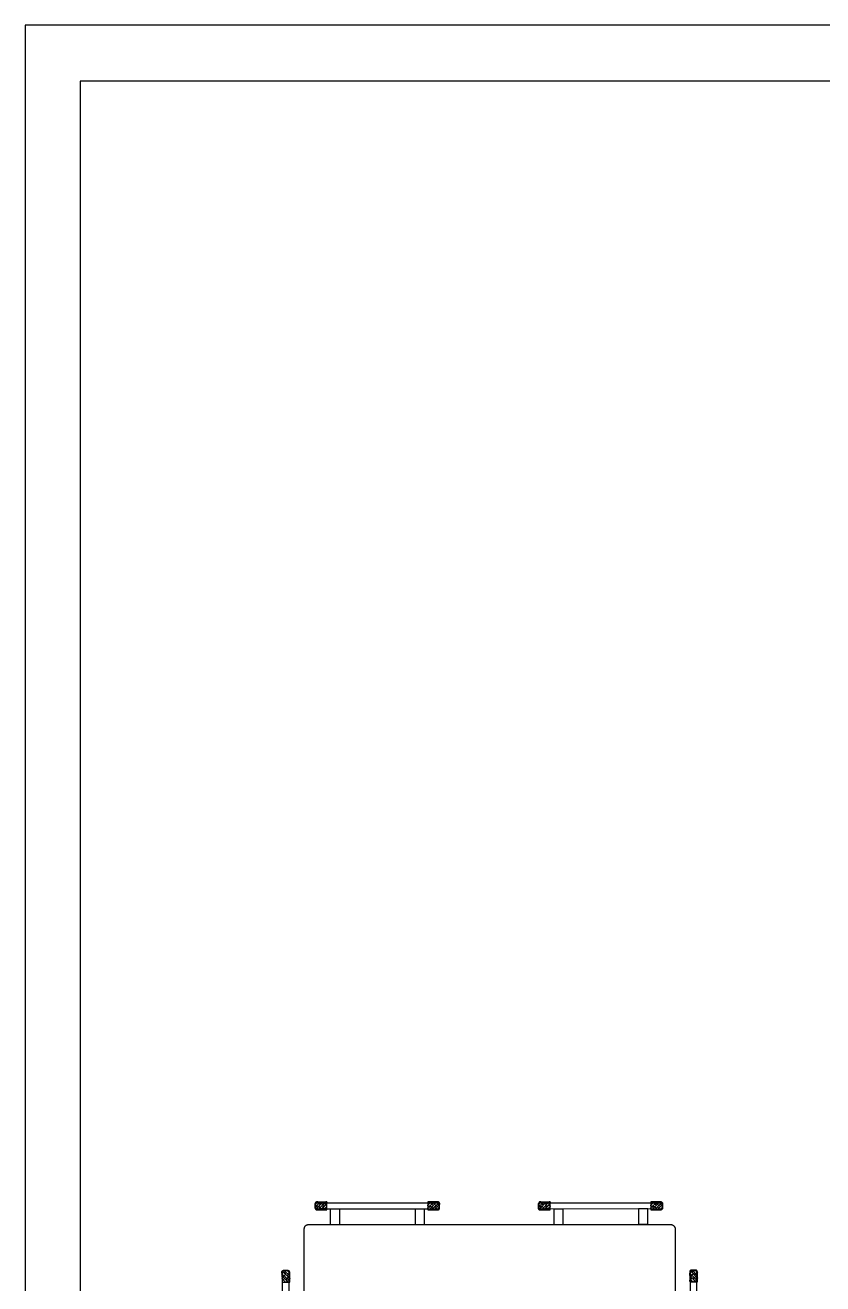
# Model space of a CAD drawing. Header units: metres. Extents: x 0 to 31.2, y 0 to 17.3.
# Drawn here: x 20.883 to 22.975, y 3.945 to 7.246 of the extents above; entities that cross this region are included whole.
import ezdxf

# ---------------------------------------------------------------- set-up
doc = ezdxf.new("R2010")
doc.units = ezdxf.units.M
doc.header["$MEASUREMENT"] = 0
doc.layers.add('Equipment Layer', color=7, linetype='CONTINUOUS', true_color=0xc20f8a)
doc.layers.add('Wall Layer', color=72, linetype='CONTINUOUS')

msp = doc.modelspace()

# ---------------------------------------------------------------- linework, layer by layer
at = {"layer": 'Equipment Layer'}
for points in [[(21.6482, 4.1596), (21.6479, 4.1596), (21.6477, 4.1596), (21.6474, 4.1595), (21.6471, 4.1595), (21.6469, 4.1594), (21.6466, 4.1593), (21.6463, 4.1592), (21.6461, 4.1591), (21.6458, 4.1589), (21.6456, 4.1588), (21.6453, 4.1586), (21.6451, 4.1584), (21.6449, 4.1582), (21.6447, 4.158), (21.6445, 4.1578), (21.6443, 4.1576), (21.6442, 4.1573), (21.644, 4.1571), (21.6439, 4.1568), (21.6438, 4.1565), (21.6437, 4.1563), (21.6437, 4.156), (21.6436, 4.1557), (21.6436, 4.1554)], [(21.6436, 4.1554), (21.6436, 4.1533), (21.6503, 4.1596), (21.6482, 4.1596)], [(21.6718, 4.1596), (21.651, 4.1388), (21.6489, 4.1388), (21.6447, 4.143), (21.6436, 4.143)], [(21.6493, 4.1596), (21.657, 4.1522), (21.6588, 4.1571), (21.668, 4.1483), (21.6627, 4.1466), (21.6701, 4.1388), (21.6655, 4.1388), (21.674, 4.1476), (21.674, 4.1494), (21.6694, 4.154), (21.674, 4.155), (21.6584, 4.1388), (21.656, 4.1388), (21.6556, 4.1391), (21.6606, 4.1416), (21.6517, 4.1497), (21.65, 4.1448), (21.6436, 4.1511), (21.6436, 4.1458), (21.6577, 4.1596)], [(21.6641, 4.1596), (21.6644, 4.1589), (21.6644, 4.1596), (21.6454, 4.1398), (21.6436, 4.143), (21.6436, 4.1554), (21.6464, 4.1554), (21.6443, 4.1578), (21.6482, 4.1596), (21.674, 4.1596), (21.674, 4.1561), (21.6711, 4.1596)], [(21.6436, 4.143), (21.6436, 4.1428), (21.6437, 4.1425), (21.6437, 4.1422), (21.6438, 4.142), (21.6439, 4.1417), (21.644, 4.1415), (21.6442, 4.1412), (21.6443, 4.141), (21.6445, 4.1408), (21.6447, 4.1405), (21.6449, 4.1403), (21.6451, 4.1401), (21.6453, 4.1399), (21.6456, 4.1397), (21.6458, 4.1396), (21.6461, 4.1394), (21.6463, 4.1393), (21.6466, 4.1392), (21.6469, 4.139), (21.6471, 4.139), (21.6474, 4.1389), (21.6477, 4.1388), (21.6479, 4.1388), (21.6482, 4.1388)], [(21.9689, 4.1571), (21.9689, 4.1409), (21.6454, 4.1409), (21.6454, 4.1571), (21.9689, 4.1571)], [(21.6482, 4.1388), (21.674, 4.1388), (21.674, 4.1596), (21.6718, 4.1596)], [(21.6729, 4.1388), (21.674, 4.1402), (21.6729, 4.1388)], [(21.674, 4.142), (21.6736, 4.143), (21.674, 4.142)], [(21.7082, 4.1409), (21.6835, 4.1409), (21.6835, 4.1003), (21.7082, 4.1003), (21.7082, 4.1409)], [(21.9304, 4.1409), (21.9057, 4.1409), (21.9057, 4.1003), (21.9304, 4.1003), (21.9304, 4.1409)], [(21.9661, 4.1596), (21.9396, 4.1596), (21.9396, 4.1578), (21.9414, 4.1596), (21.9396, 4.1596), (21.9396, 4.1388), (21.9661, 4.1388)], [(21.9699, 4.143), (21.9699, 4.1554), (21.9699, 4.1525), (21.9565, 4.1388), (21.9551, 4.1409), (21.9463, 4.1497), (21.9445, 4.1448), (21.9396, 4.1494), (21.9396, 4.1511), (21.9484, 4.1596), (21.9442, 4.1596), (21.9512, 4.1515)], [(21.9579, 4.1596), (21.9587, 4.1589), (21.9625, 4.1596), (21.9424, 4.1388), (21.9428, 4.1388), (21.9396, 4.142), (21.9396, 4.1437), (21.9558, 4.1596), (21.953, 4.1571), (21.9622, 4.1483), (21.9569, 4.1466), (21.9643, 4.1388), (21.9636, 4.1388), (21.9699, 4.1455), (21.9699, 4.1476), (21.9643, 4.154), (21.9692, 4.1554), (21.9654, 4.1596)], [(21.9396, 4.1568), (21.9407, 4.1554), (21.9396, 4.1568)], [(21.9498, 4.1391), (21.9502, 4.1388), (21.9491, 4.1388), (21.9689, 4.1582), (21.9699, 4.1554)], [(21.9699, 4.1554), (21.9699, 4.1557), (21.9699, 4.156), (21.9699, 4.1563), (21.9698, 4.1565), (21.9697, 4.1568), (21.9696, 4.1571), (21.9695, 4.1573), (21.9694, 4.1576), (21.9693, 4.1578), (21.9691, 4.158), (21.969, 4.1582), (21.9688, 4.1584), (21.9686, 4.1586), (21.9684, 4.1588), (21.9682, 4.1589), (21.968, 4.1591), (21.9678, 4.1592), (21.9676, 4.1593), (21.9673, 4.1594), (21.9671, 4.1595), (21.9668, 4.1595), (21.9666, 4.1596), (21.9663, 4.1596), (21.9661, 4.1596)], [(21.9661, 4.1388), (21.9663, 4.1388), (21.9666, 4.1388), (21.9668, 4.1389), (21.9671, 4.139), (21.9673, 4.139), (21.9676, 4.1392), (21.9678, 4.1393), (21.968, 4.1394), (21.9682, 4.1396), (21.9684, 4.1397), (21.9686, 4.1399), (21.9688, 4.1401), (21.969, 4.1403), (21.9691, 4.1405), (21.9693, 4.1408), (21.9694, 4.141), (21.9695, 4.1412), (21.9696, 4.1415), (21.9697, 4.1417), (21.9698, 4.142), (21.9699, 4.1422), (21.9699, 4.1425), (21.9699, 4.1428), (21.9699, 4.143)], [(21.9675, 4.1427), (21.9692, 4.1409), (21.9675, 4.1427)], [(22.2338, 4.1596), (22.2335, 4.1596), (22.2332, 4.1596), (22.2329, 4.1595), (22.2327, 4.1595), (22.2324, 4.1594), (22.2322, 4.1593), (22.2319, 4.1592), (22.2317, 4.1591), (22.2315, 4.1589), (22.2313, 4.1588), (22.2311, 4.1586), (22.231, 4.1584), (22.2308, 4.1582), (22.2306, 4.158), (22.2305, 4.1578), (22.2304, 4.1576), (22.2303, 4.1573), (22.2302, 4.1571), (22.2301, 4.1568), (22.2301, 4.1565), (22.23, 4.1563), (22.23, 4.156), (22.2299, 4.1557), (22.2299, 4.1554)], [(22.2299, 4.1554), (22.2299, 4.1525), (22.2359, 4.1596), (22.2338, 4.1596)], [(22.2578, 4.1596), (22.237, 4.1388), (22.2342, 4.1388), (22.2303, 4.1427), (22.2299, 4.1427)], [(22.2409, 4.1391), (22.2416, 4.1388), (22.2444, 4.1388), (22.2603, 4.1543), (22.2557, 4.154), (22.2603, 4.1487), (22.2603, 4.1476), (22.2511, 4.1388), (22.256, 4.1388), (22.2483, 4.1466), (22.2532, 4.1483), (22.2451, 4.1571), (22.25, 4.1589), (22.2493, 4.1596), (22.2504, 4.1596), (22.231, 4.1398), (22.2299, 4.1427), (22.2299, 4.1554), (22.2321, 4.1554), (22.2303, 4.1571), (22.2338, 4.1596), (22.2603, 4.1596), (22.2603, 4.1561), (22.2568, 4.1596)], [(22.2465, 4.1409), (22.2377, 4.1497), (22.2359, 4.1448), (22.2299, 4.1504), (22.2299, 4.1458), (22.2433, 4.1596)], [(22.2299, 4.1427), (22.2299, 4.1424), (22.23, 4.1421), (22.23, 4.1418), (22.2301, 4.1415), (22.2301, 4.1413), (22.2302, 4.141), (22.2303, 4.1408), (22.2304, 4.1406), (22.2305, 4.1404), (22.2306, 4.1402), (22.2308, 4.14), (22.231, 4.1398), (22.2311, 4.1396), (22.2313, 4.1395), (22.2315, 4.1394), (22.2317, 4.1392), (22.2319, 4.1391), (22.2322, 4.139), (22.2324, 4.139), (22.2327, 4.1389), (22.2329, 4.1389), (22.2332, 4.1388), (22.2335, 4.1388), (22.2338, 4.1388)], [(22.5548, 4.1571), (22.5548, 4.1416), (22.2313, 4.1409), (22.2313, 4.1571), (22.5548, 4.1571)], [(22.2338, 4.1388), (22.2603, 4.1388), (22.2603, 4.1596), (22.2578, 4.1596)], [(22.2426, 4.1515), (22.2356, 4.1596)], [(22.2585, 4.1388), (22.2603, 4.1402), (22.2585, 4.1388)], [(22.2603, 4.142), (22.2589, 4.1427), (22.2603, 4.142)], [(22.2945, 4.1409), (22.2698, 4.1409), (22.2698, 4.1003), (22.2945, 4.1003), (22.2945, 4.1409)], [(22.5167, 4.1416), (22.4921, 4.1416), (22.4921, 4.101), (22.5167, 4.101), (22.5167, 4.1416)], [(22.5503, 4.1596), (22.5245, 4.1596), (22.5245, 4.1582), (22.5256, 4.1596), (22.5245, 4.1596), (22.5245, 4.1391), (22.5503, 4.1391)], [(22.5548, 4.143), (22.5541, 4.1409), (22.552, 4.143), (22.5548, 4.143), (22.5548, 4.1554), (22.5548, 4.1525), (22.5407, 4.1391), (22.5397, 4.1416), (22.5309, 4.1497), (22.5291, 4.1448), (22.5245, 4.1494), (22.5245, 4.1511), (22.533, 4.1596), (22.5284, 4.1596), (22.5361, 4.1522), (22.5379, 4.1571), (22.5471, 4.1483)], [(22.5425, 4.1596), (22.5432, 4.1589), (22.5474, 4.1596), (22.5266, 4.1391), (22.5273, 4.1391), (22.5245, 4.142), (22.5245, 4.1437), (22.5404, 4.1596), (22.5425, 4.1596)], [(22.5245, 4.1568), (22.5252, 4.1554), (22.5245, 4.1568)], [(22.5347, 4.1391), (22.534, 4.1391), (22.5531, 4.1582), (22.5548, 4.1554)], [(22.5499, 4.1596), (22.5538, 4.1554), (22.5485, 4.154), (22.5548, 4.1476), (22.5548, 4.1455), (22.5481, 4.1391), (22.5492, 4.1391), (22.5414, 4.1466)], [(22.5548, 4.1554), (22.5548, 4.1557), (22.5548, 4.156), (22.5548, 4.1563), (22.5547, 4.1565), (22.5546, 4.1568), (22.5545, 4.1571), (22.5544, 4.1573), (22.5542, 4.1576), (22.554, 4.1578), (22.5539, 4.158), (22.5537, 4.1582), (22.5535, 4.1584), (22.5533, 4.1586), (22.553, 4.1588), (22.5528, 4.1589), (22.5525, 4.1591), (22.5523, 4.1592), (22.552, 4.1593), (22.5517, 4.1594), (22.5515, 4.1595), (22.5512, 4.1595), (22.5509, 4.1596), (22.5506, 4.1596), (22.5503, 4.1596)], [(22.5503, 4.1391), (22.5506, 4.1392), (22.5509, 4.1392), (22.5512, 4.1392), (22.5515, 4.1393), (22.5517, 4.1394), (22.552, 4.1395), (22.5523, 4.1396), (22.5525, 4.1397), (22.5528, 4.1398), (22.553, 4.14), (22.5533, 4.1401), (22.5535, 4.1403), (22.5537, 4.1405), (22.5539, 4.1407), (22.554, 4.1409), (22.5542, 4.1411), (22.5544, 4.1413), (22.5545, 4.1415), (22.5546, 4.1418), (22.5547, 4.142), (22.5548, 4.1422), (22.5548, 4.1425), (22.5548, 4.1428), (22.5548, 4.143)], [(21.615, 4.0887), (21.6151, 4.0895), (21.6151, 4.0903), (21.6153, 4.0911), (21.6154, 4.0919), (21.6157, 4.0926), (21.6159, 4.0933), (21.6162, 4.094), (21.6166, 4.0947), (21.617, 4.0953), (21.6174, 4.0959), (21.6179, 4.0965), (21.6184, 4.097), (21.6189, 4.0975), (21.6195, 4.098), (21.6201, 4.0984), (21.6208, 4.0988), (21.6215, 4.0992), (21.6222, 4.0995), (21.6229, 4.0997), (21.6237, 4.0999), (21.6245, 4.1001), (21.6253, 4.1002), (21.6262, 4.1003), (21.627, 4.1003)], [(21.627, 4.1003), (22.1417, 4.1003)], [(22.0574, 4.1003), (22.5757, 4.1003)], [(22.5757, 4.1003), (22.5765, 4.1003), (22.5773, 4.1002), (22.5781, 4.1001), (22.5789, 4.0999), (22.5797, 4.0997), (22.5804, 4.0995), (22.5811, 4.0992), (22.5818, 4.0988), (22.5825, 4.0984), (22.5832, 4.098), (22.5838, 4.0975), (22.5843, 4.097), (22.5849, 4.0965), (22.5854, 4.0959), (22.5859, 4.0953), (22.5863, 4.0947), (22.5867, 4.094), (22.587, 4.0933), (22.5873, 4.0926), (22.5876, 4.0919), (22.5878, 4.0911), (22.5879, 4.0903), (22.588, 4.0895), (22.588, 4.0887)], [(21.615, 3.4385), (21.615, 4.0887)], [(22.588, 4.0887), (22.588, 3.4385)], [(21.5724, 3.9793), (21.56, 3.9793), (21.56, 3.9783), (21.5561, 3.974), (21.5561, 3.9747)], [(21.5561, 3.9747), (21.5561, 3.975), (21.5562, 3.9753), (21.5562, 3.9755), (21.5563, 3.9758), (21.5564, 3.976), (21.5564, 3.9763), (21.5565, 3.9765), (21.5567, 3.9767), (21.5568, 3.9769), (21.5569, 3.9772), (21.5571, 3.9774), (21.5573, 3.9776), (21.5575, 3.9778), (21.5577, 3.978), (21.5579, 3.9781), (21.5581, 3.9783), (21.5583, 3.9785), (21.5585, 3.9786), (21.5587, 3.9788), (21.559, 3.9789), (21.5592, 3.979), (21.5595, 3.9791), (21.5598, 3.9792), (21.56, 3.9793)], [(21.5773, 3.9596), (21.5769, 3.9589), (21.5773, 3.9585), (21.5572, 3.9776), (21.5561, 3.9747), (21.5568, 3.9483), (21.5773, 3.949), (21.5769, 3.9755)], [(21.572, 3.9536), (21.5674, 3.949), (21.5731, 3.949), (21.5568, 3.9645), (21.5568, 3.967), (21.5568, 3.9673), (21.5561, 3.9712), (21.5773, 3.9518), (21.5741, 3.949), (21.5773, 3.9522)], [(21.5646, 3.9606), (21.5568, 3.9529), (21.5568, 3.9501), (21.5583, 3.9483), (21.56, 3.949), (21.5611, 3.9493), (21.5657, 3.949), (21.5568, 3.9575), (21.559, 3.9624), (21.5674, 3.9712), (21.5625, 3.973), (21.5678, 3.9793), (21.5702, 3.9793), (21.5769, 3.973), (21.5769, 3.9737), (21.5695, 3.9659)], [(21.5748, 3.9793), (21.5748, 3.4336), (21.5583, 3.4336), (21.5583, 3.9793), (21.5748, 3.9793)], [(21.56, 3.9793), (21.5628, 3.9793), (21.5769, 3.9659), (21.5748, 3.9645), (21.5664, 3.955)], [(21.5769, 3.9755), (21.5769, 3.9757), (21.5769, 3.976), (21.5769, 3.9762), (21.5768, 3.9765), (21.5767, 3.9767), (21.5766, 3.977), (21.5765, 3.9772), (21.5763, 3.9774), (21.5761, 3.9776), (21.576, 3.9778), (21.5758, 3.978), (21.5756, 3.9782), (21.5754, 3.9784), (21.5751, 3.9785), (21.5749, 3.9787), (21.5746, 3.9788), (21.5744, 3.9789), (21.5741, 3.979), (21.5738, 3.9791), (21.5736, 3.9792), (21.5733, 3.9793), (21.573, 3.9793), (21.5727, 3.9793), (21.5724, 3.9793)], [(21.5731, 3.9769), (21.5748, 3.9786), (21.5731, 3.9769)], [(22.6402, 3.9804), (22.6462, 3.974), (22.6462, 3.9747), (22.6392, 3.9673), (22.6374, 3.9726), (22.6282, 3.9635), (22.6261, 3.9589), (22.6346, 3.9501), (22.6289, 3.9501), (22.63, 3.9511), (22.6272, 3.9501), (22.6261, 3.9518), (22.6261, 3.9546), (22.6335, 3.9617), (22.6353, 3.9568), (22.6441, 3.9659), (22.6462, 3.9606), (22.6462, 3.9603), (22.6462, 3.9596), (22.6272, 3.9793), (22.6261, 3.9765), (22.6261, 3.9501), (22.6462, 3.9501), (22.6462, 3.9765)], [(22.63, 3.9804), (22.6297, 3.9804), (22.6295, 3.9804), (22.6292, 3.9803), (22.629, 3.9803), (22.6287, 3.9802), (22.6285, 3.9801), (22.6283, 3.98), (22.628, 3.9799), (22.6278, 3.9797), (22.6276, 3.9796), (22.6274, 3.9794), (22.6273, 3.9792), (22.6271, 3.9791), (22.6269, 3.9789), (22.6268, 3.9787), (22.6266, 3.9785), (22.6265, 3.9782), (22.6264, 3.978), (22.6263, 3.9778), (22.6262, 3.9775), (22.6262, 3.9773), (22.6261, 3.977), (22.6261, 3.9768), (22.6261, 3.9765)], [(22.6261, 3.9765), (22.6261, 3.9758), (22.63, 3.9797), (22.6318, 3.9747), (22.6378, 3.9804), (22.6402, 3.9804)], [(22.6406, 3.955), (22.6363, 3.9501), (22.642, 3.9501), (22.6261, 3.9663), (22.6261, 3.9684), (22.6268, 3.9691), (22.6261, 3.973), (22.6462, 3.9529), (22.6434, 3.9501), (22.6462, 3.9536)], [(22.6282, 3.9793), (22.6441, 3.9793), (22.6448, 3.4336), (22.6282, 3.4336), (22.6282, 3.9793)], [(22.6423, 3.9804), (22.63, 3.9804)], [(22.6328, 3.9804), (22.6462, 3.967)], [(22.6462, 3.9765), (22.6462, 3.9768), (22.6462, 3.977), (22.6462, 3.9773), (22.6461, 3.9775), (22.646, 3.9778), (22.646, 3.978), (22.6459, 3.9782), (22.6458, 3.9785), (22.6456, 3.9787), (22.6455, 3.9789), (22.6454, 3.9791), (22.6452, 3.9792), (22.645, 3.9794), (22.6448, 3.9796), (22.6446, 3.9797), (22.6444, 3.9799), (22.6442, 3.98), (22.644, 3.9801), (22.6437, 3.9802), (22.6435, 3.9803), (22.6432, 3.9803), (22.6429, 3.9804), (22.6426, 3.9804), (22.6423, 3.9804)], [(22.6423, 3.9783), (22.6448, 3.9797), (22.6423, 3.9783)]]:
    msp.add_lwpolyline(points, dxfattribs=at)
at = {"layer": 'Wall Layer'}
for points in [[(20.883, 7.2461), (20.883, 0.8922)], [(23.6922, 7.2461), (20.883, 7.2461)], [(21.027, 7.0993), (21.027, 0.877)], [(23.6922, 7.0993), (21.027, 7.0993)]]:
    msp.add_lwpolyline(points, dxfattribs=at)

doc.saveas('drawing.dxf')
